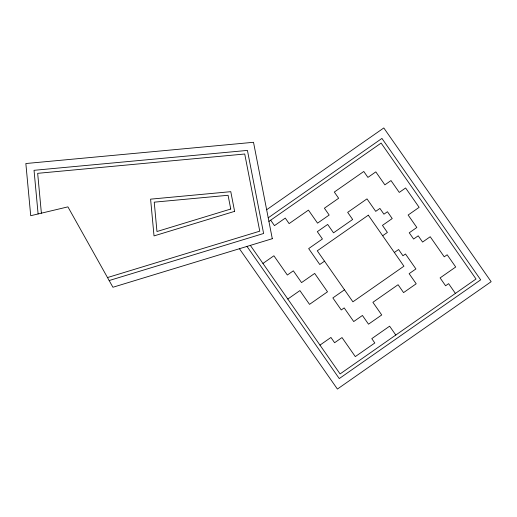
<?xml version="1.0" encoding="UTF-8"?>
<svg xmlns="http://www.w3.org/2000/svg" width="517" height="517" viewBox="0 0 517 517"><rect width="100%" height="100%" fill="white"/><g stroke="black" fill="none" stroke-linecap="round" stroke-linejoin="round"><path stroke-width="0.78" d="M266.649 209.753L383.801 127.951L491.15 281.7L337.407 389.049L239.423 248.716M268.22 217.825L381.94 138.42L480.681 279.839L339.268 378.58L246.984 246.415M268.924 221.412L381.119 143.073L476.028 279.012L340.089 373.927L250.344 245.388M262.946 263.431L273.9 255.786L287.336 275.018L293.339 270.824L301.553 282.592L314.679 273.428L327.507 291.801L309.515 304.364L299.905 290.599L287.807 299.046M324.527 261.175L319.777 264.497L308.668 248.593L322.427 238.983L317.322 231.668L327.662 224.443L333.523 232.837L352.652 219.479L347.676 212.358L366.992 198.871L375.717 211.363L379.911 208.429L383.931 214.187L387.446 211.731L392.216 218.562L382.457 225.38L387.388 232.443L382.658 235.739M394.348 252.483L398.594 249.517L402.956 255.766L405.483 254.002L415.914 268.937L409.141 273.667L416.204 283.781L403.57 292.603L398.071 284.725L372.893 302.309L381.727 314.956L368.518 324.178L362.43 315.467L353.718 321.555L344.186 307.906L341.252 309.961L332.851 297.928L344.509 289.791M319.971 345.11L330.932 337.459L334.609 342.732L342.008 337.569L355.302 356.601L374.819 342.978L371.788 338.641L389.618 326.188L395.796 335.035M107.497 277.558L259.76 231.17L244.728 154.014L37.67 173.331L41.386 213.178M109.165 280.544L263.618 233.49L247.43 150.408L34.032 170.313L38.103 213.96M455.412 293.41L448.607 283.659L445.583 285.772L440.096 277.907L455.71 267.005L447.16 254.765L444.232 256.813L430.215 236.734L422.576 242.066L418.221 235.817L413.606 239.035L409.244 232.792L416.831 227.493L408.133 215.033L419.138 207.349L405.612 187.981L399.266 192.414L391.001 180.575L384.874 184.853L375.814 171.877L367.91 177.396L363.781 171.476L334.312 192.053L338.641 198.263L324.398 208.209L329.167 215.04L317.554 223.15L308.449 210.109L289.126 223.602L285.281 218.096L274.469 225.638L270.669 220.19M368.304 215.182L317.283 250.803L352.904 301.818L403.926 266.197L368.304 215.182M230.75 209.042L156.968 231.519L154.234 202.166L228.075 195.284L230.75 209.042M234.608 211.356L154.021 235.907L150.596 199.155L230.776 191.671L234.608 211.356M272.291 238.705L112.926 287.258L67.914 206.865L30.716 215.718L25.85 163.527L253.511 142.291L272.291 238.705"/></g></svg>
